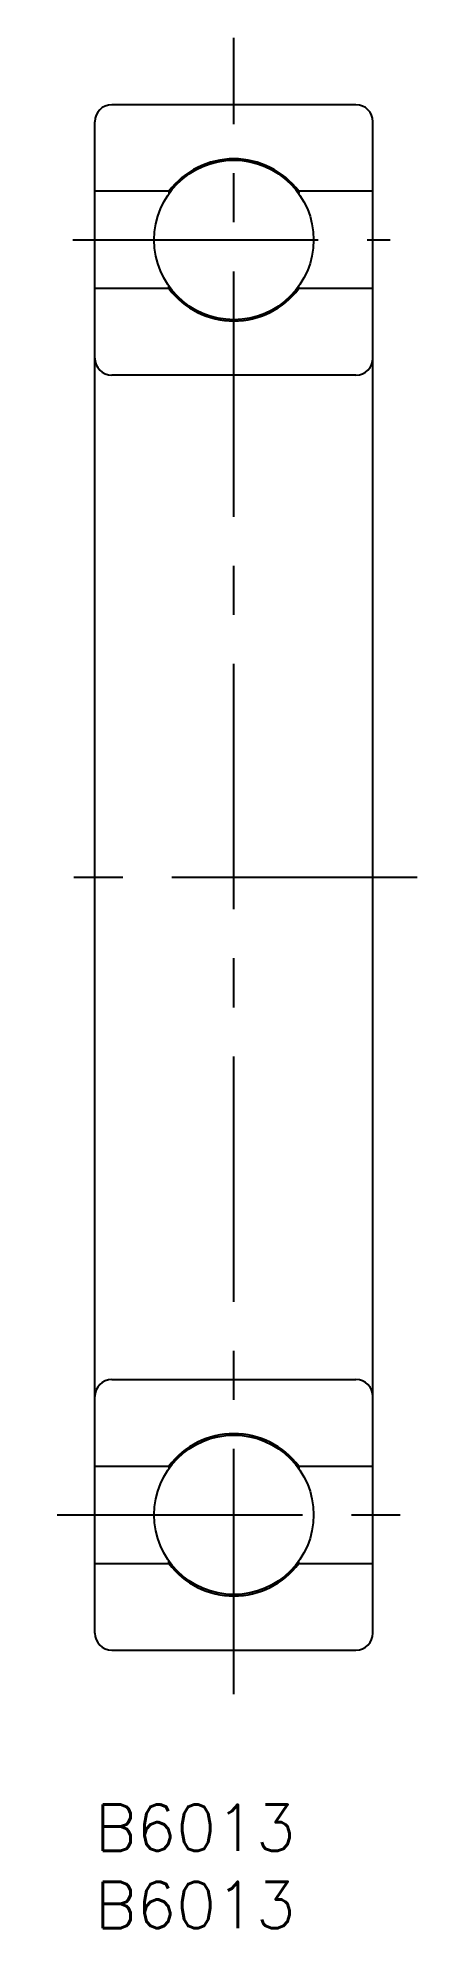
# Model space of a CAD drawing. Extents: x -4 to 21, y -8 to 114.
import ezdxf

# ---------------------------------------------------------------- set-up
doc = ezdxf.new("R2010")
doc.units = 0
doc.header["$LTSCALE"] = 0.5
doc.linetypes.add('CENTER', pattern=[50.8, 31.75, -6.35, 6.35, -6.35])
for name, color, linetype in [('MSM_CENTER', 1, 'CENTER'), ('MSM_CONTINUOUS', 7, 'CONTINUOUS'), ('MSM_PART_NUMBER', 7, 'CONTINUOUS')]:
    doc.layers.add(name, color=color, linetype=linetype)
doc.styles.get("Standard").update_dxf_attribs({"font": 'txt.shx', "height": 3, "bigfont": 'bigfont.shx'})

msp = doc.modelspace()

# ---------------------------------------------------------------- linework, layer by layer
at = {"layer": 'MSM_CENTER'}
for p, q in [((9, 7.14), (9, 114.33)), ((-1.42, 101.25), (19.12, 101.25)), ((20.86, 60), (-3.69, 60)), ((-2.44, 18.75), (19.77, 18.75))]:
    msp.add_line(p, q, dxfattribs=at)
at = {"layer": 'MSM_CONTINUOUS'}
for p, q in [((0, 11.1), (0, 108.9)), ((16.9, 110), (1.1, 110)), ((18, 11.1), (18, 108.9)), ((4.8, 104.4), (0, 104.4)), ((4.8, 104.4), (4.8, 104.25)), ((18, 104.4), (13.2, 104.4)), ((13.2, 104.4), (13.2, 104.25)), ((4.8, 98.1), (0, 98.1)), ((4.8, 98.1), (4.8, 98.25)), ((13.2, 98.1), (13.2, 98.25)), ((18, 98.1), (13.2, 98.1)), ((16.9, 92.5), (1.1, 92.5)), ((1.1, 27.5), (16.9, 27.5)), ((0, 21.9), (4.8, 21.9)), ((4.8, 21.9), (4.8, 21.75)), ((13.2, 21.9), (18, 21.9)), ((13.2, 21.9), (13.2, 21.75)), ((0, 15.6), (4.8, 15.6)), ((4.8, 15.6), (4.8, 15.75)), ((13.2, 15.6), (13.2, 15.75)), ((13.2, 15.6), (18, 15.6)), ((1.1, 10), (16.9, 10))]:
    msp.add_line(p, q, dxfattribs=at)
for centre in [(9, 101.25), (9, 18.75)]:
    msp.add_circle(centre, 5.16, dxfattribs=at)
for centre, radius, start, end in [((1.1, 108.9), 1.1, 90, 180), ((16.9, 108.9), 1.1, 360, 90), ((9, 101.25), 5.25, 36.8699, 143.1301), ((9, 101.25), 5.25, 216.8699, 323.1301), ((1.1, 93.6), 1.1, 180, 270), ((16.9, 93.6), 1.1, 270, 0), ((1.1, 26.4), 1.1, 90, 180), ((16.9, 26.4), 1.1, 360, 90), ((9, 18.75), 5.25, 36.8699, 143.1301), ((9, 18.75), 5.25, 216.8699, 323.1301), ((1.1, 11.1), 1.1, 180, 270), ((16.9, 11.1), 1.1, 270, 0)]:
    msp.add_arc(centre, radius, start, end, dxfattribs=at)

# ---------------------------------------------------------------- texts
at = {"layer": 'MSM_PART_NUMBER'}
for p in [(0, -3), (0, -8)]:
    msp.add_text('B6013', height=3, dxfattribs=at).set_placement(p)

doc.saveas('drawing.dxf')
